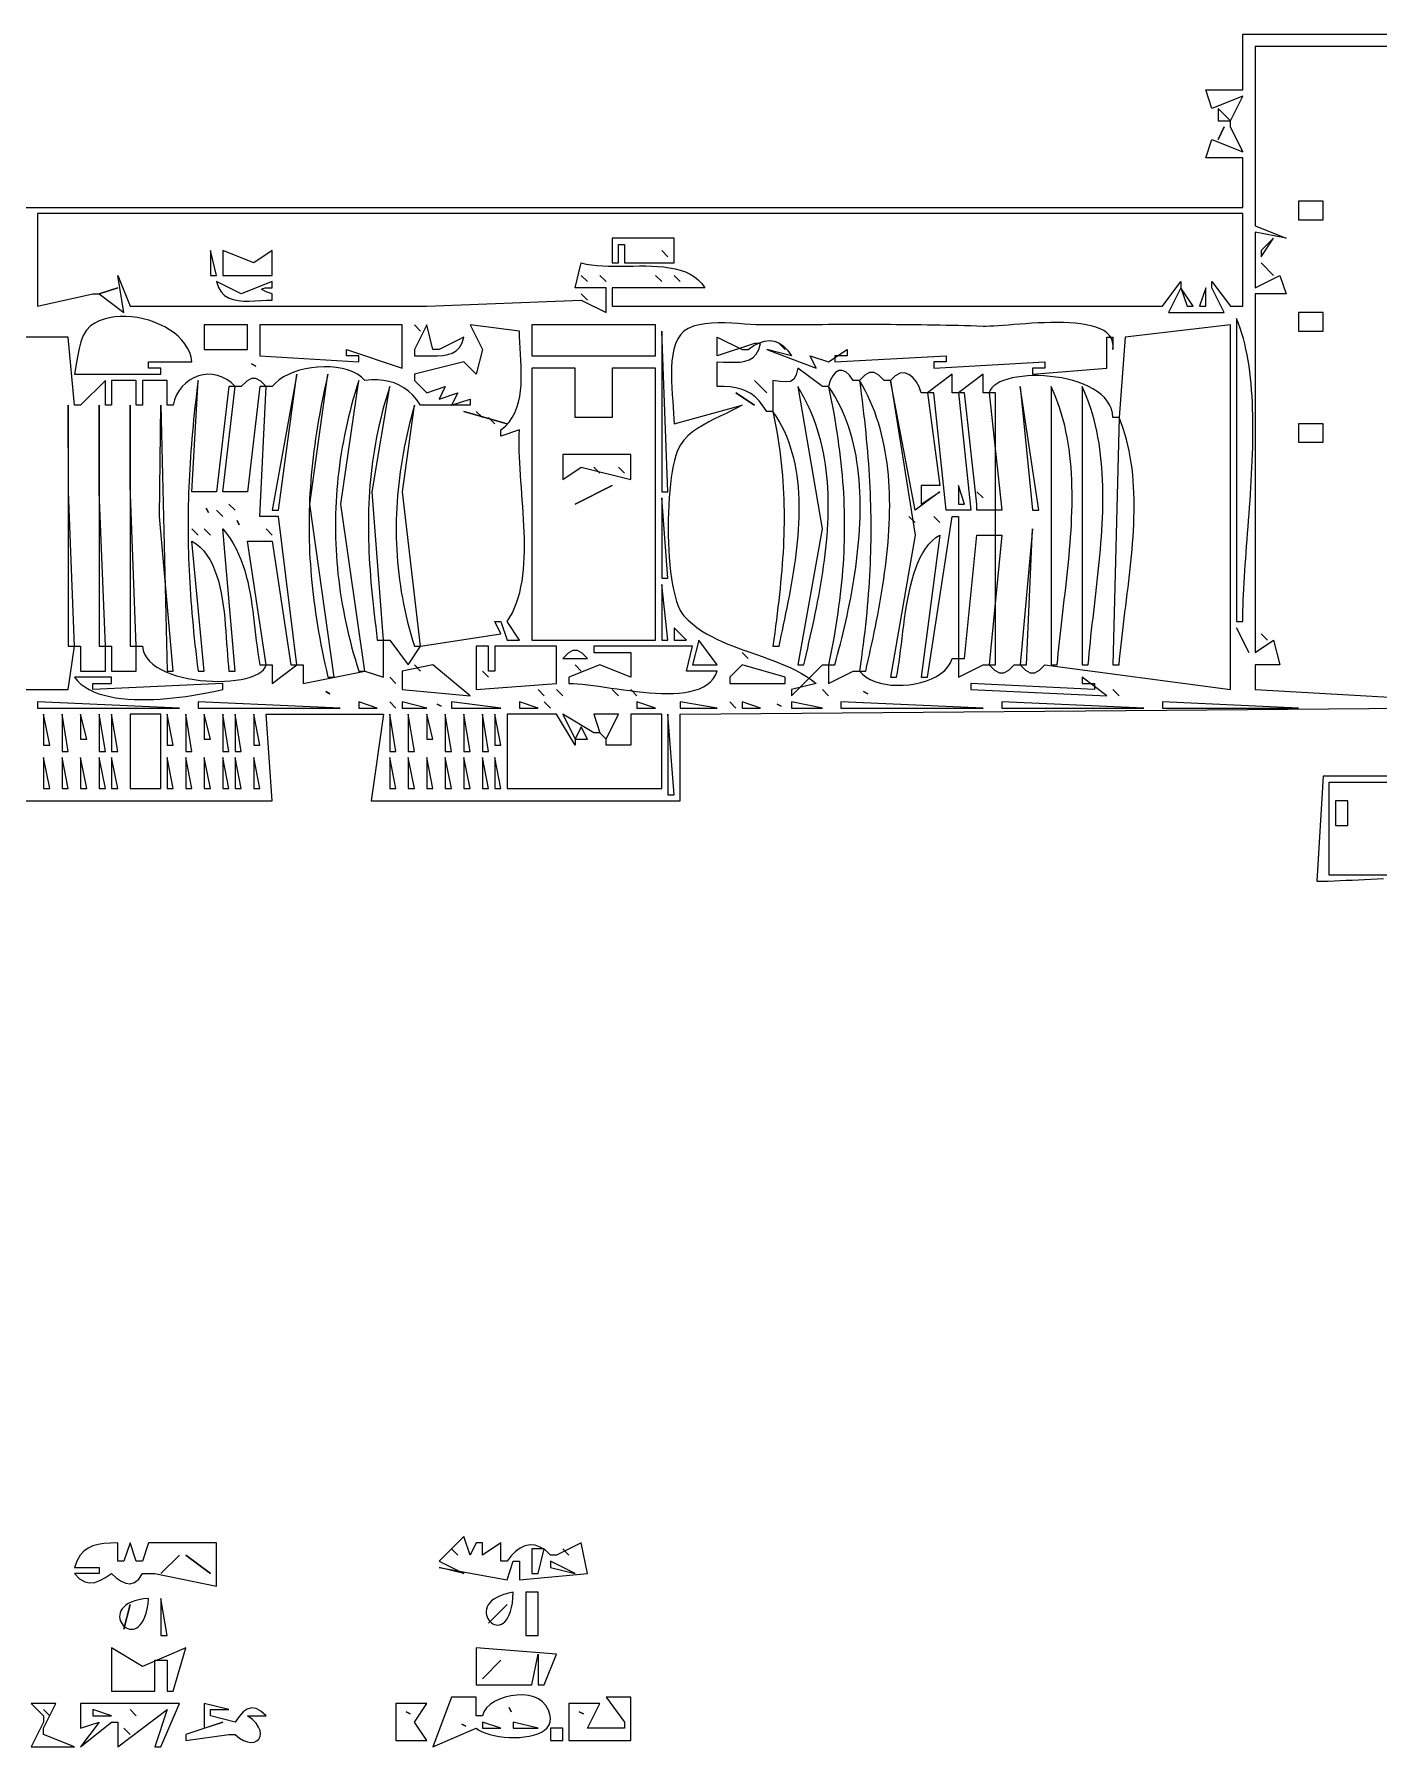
# Model space of a CAD drawing. Extents: x 0 to 1224, y 0 to 792.
# Drawn here: x 392.5 to 610, y 171 to 448 of the extents above; entities that cross this region are included whole.
import ezdxf

# ---------------------------------------------------------------- set-up
doc = ezdxf.new("R2010")
doc.units = 0
doc.layers.add('C7', color=7, linetype='CONTINUOUS')

msp = doc.modelspace()

# ---------------------------------------------------------------- linework, layer by layer
at = {"layer": 'C7'}
for points in [[(388, 420), (454, 420), (588, 420), (588, 428), (582, 428), (583, 431), (588, 429), (586, 433), (586, 434), (588, 438), (583, 436), (582, 439), (588, 439), (588, 448), (615, 448)], [(590, 446), (590, 417), (595, 415), (590, 416), (590, 407), (594, 409), (595, 406), (590, 406), (590, 348), (593, 350), (594, 346), (590, 346), (590, 342), (625, 340)], [(662, 446), (590, 446)], [(584, 436), (584, 434), (586, 434), (584, 436)], [(585, 433), (584, 431), (585, 433)], [(393, 419), (393, 404), (402, 406), (403, 406), (407, 403), (406, 409), (408, 404), (456, 404), (481, 405), (485, 403), (485, 407), (480, 407), (481, 411), (481.8037, 410.8164), (482.653, 410.681), (483.5423, 410.587), (484.4659, 410.5276), (485.4181, 410.4961), (486.3933, 410.4857), (487.3857, 410.4897), (488.3898, 410.5013), (489.3999, 410.5138), (490.4103, 410.5205), (491.4154, 410.5145), (492.4095, 410.4891), (493.3869, 410.4376), (494.342, 410.3532), (495.2691, 410.2292), (496.1626, 410.0588), (497.0168, 409.8352), (497.8261, 409.5518), (498.5847, 409.2017), (499.2871, 408.7782), (499.9275, 408.2746), (500.5004, 407.6841), (501, 407), (486, 407), (486, 404), (575, 404), (578, 408), (578, 407), (576, 403), (585, 403), (583, 407), (583, 408), (586, 404), (588, 404), (588, 419), (393, 419)], [(597, 421), (597, 418), (601, 418), (601, 421), (597, 421)], [(421, 413), (421, 409), (422, 409), (421, 413)], [(423, 413), (423, 409), (431, 409), (431, 413), (428, 411), (423, 413)], [(486, 415), (486, 411), (487, 411), (487, 414), (488, 414), (488, 411), (496, 411), (496, 415), (486, 415)], [(494, 413), (495, 412), (494, 413)], [(593, 415), (591, 413), (591, 412), (593, 415)], [(591, 411), (593, 409), (591, 411)], [(422, 408), (422.2973, 407.0551), (422.7273, 406.3135), (423.275, 405.7522), (423.9251, 405.348), (424.6626, 405.0778), (425.4723, 404.9186), (426.3391, 404.8472), (427.2479, 404.8406), (428.1835, 404.8757), (429.1308, 404.9293), (430.0746, 404.9784), (431, 405), (431, 406), (430.0021, 406.3548), (429.4176, 406.6342), (429.3321, 406.8361), (429.831, 406.9587), (431, 407), (431, 408), (426, 406), (422, 408)], [(481, 409), (482, 408), (481, 409)], [(484, 409), (485, 408), (484, 409)], [(493, 409), (494, 408), (493, 409)], [(496, 409), (497, 408), (496, 409)], [(403, 406), (406, 407), (403, 406)], [(481, 406), (482, 405), (481, 406)], [(578, 407), (579, 404), (580, 404), (578, 407)], [(582, 407), (581, 404), (582, 404), (582, 407)], [(399, 393), (413, 393), (413, 394), (411, 394), (411, 395), (418, 395), (417.8789, 395.7743), (417.647, 396.5181), (417.3124, 397.2288), (416.8833, 397.904), (416.3677, 398.5414), (415.774, 399.1386), (415.1101, 399.6931), (414.3842, 400.2027), (413.6046, 400.6648), (412.7793, 401.0771), (411.9165, 401.4373), (411.0243, 401.7428), (410.1109, 401.9914), (409.1845, 402.1806), (408.2531, 402.3081), (407.3249, 402.3714), (406.4081, 402.3681), (405.5109, 402.2959), (404.6413, 402.1524), (403.8075, 401.9351), (403.0177, 401.6417), (402.28, 401.2698), (401.6026, 400.8171), (400.9326, 400.1302), (400.4206, 399.2647), (400.0368, 398.2684), (399.7514, 397.1892), (399.5348, 396.0749), (399.3571, 394.9734), (399.1888, 393.9324), (399, 393)], [(587, 402), (587, 353), (588, 353), (588.005, 353.8376), (588.0197, 354.6954), (588.0435, 355.5724), (588.0756, 356.4679), (588.1153, 357.3808), (588.162, 358.3102), (588.2151, 359.2554), (588.2738, 360.2153), (588.3376, 361.1891), (588.4056, 362.1759), (588.4773, 363.1747), (588.552, 364.1848), (588.629, 365.2051), (588.7077, 366.2349), (588.7874, 367.2731), (588.8673, 368.319), (588.9469, 369.3716), (589.0255, 370.4299), (589.1024, 371.4932), (589.1769, 372.5605), (589.2484, 373.6309), (589.3163, 374.7036), (589.3797, 375.7776), (589.4381, 376.852), (589.4908, 377.9259), (589.5372, 378.9985), (589.5765, 380.0688), (589.6081, 381.136), (589.6313, 382.1991), (589.6454, 383.2572), (589.6499, 384.3095), (589.644, 385.3551), (589.627, 386.393), (589.5983, 387.4224), (589.5572, 388.4424), (589.5031, 389.452), (589.4352, 390.4504), (589.353, 391.4367), (589.2557, 392.4099), (589.1426, 393.3693), (589.0132, 394.3138), (588.8667, 395.2426), (588.7024, 396.1548), (588.5198, 397.0495), (588.318, 397.9258), (588.0966, 398.7828), (587.8547, 399.6196), (587.5918, 400.4354), (587.3071, 401.2291), (587, 402)], [(597, 403), (597, 400), (601, 400), (601, 403), (597, 403)], [(463, 401), (465, 397), (464, 393), (462, 395), (454, 393), (454, 392), (456, 390), (459, 391), (458, 389), (461, 390), (460, 388), (463, 389), (463, 388), (455, 388), (454.383, 388.8595), (453.7306, 389.6106), (453.0413, 390.2564), (452.3133, 390.7999), (451.5452, 391.2443), (450.7351, 391.5925), (449.8816, 391.8478), (448.9829, 392.013), (448.0375, 392.0914), (447.0437, 392.086), (446, 392), (445.4348, 392.5407), (444.7688, 393.0024), (444.015, 393.3868), (443.1862, 393.6954), (442.2956, 393.9301), (441.356, 394.0924), (440.3806, 394.184), (439.3823, 394.2065), (438.3741, 394.1617), (437.369, 394.0511), (436.38, 393.8765), (435.4201, 393.6395), (434.5023, 393.3417), (433.6396, 392.9849), (432.8451, 392.5706), (432.1316, 392.1006), (431.5122, 391.5765), (431, 391), (430, 391), (429.1359, 391.8701), (428.3679, 392.3052), (427.632, 392.3052), (426.864, 391.8701), (426, 391), (425, 391), (424.3415, 391.6506), (423.6369, 392.1679), (422.8969, 392.5565), (422.1324, 392.8209), (421.3543, 392.9659), (420.5734, 392.996), (419.8006, 392.9159), (419.0467, 392.7302), (418.3226, 392.4436), (417.6391, 392.0607), (417.0071, 391.5861), (416.4375, 391.0244), (415.9412, 390.3804), (415.5289, 389.6585), (415.2115, 388.8635), (415, 388), (414, 388), (414, 392), (410, 392), (410, 388), (409, 388), (409, 392), (405, 392), (405, 388), (404, 388), (404, 392), (400, 388), (399, 388), (398, 399), (376, 399)], [(376, 342), (398, 342), (399, 349), (400, 349), (400, 345), (404, 345), (404, 349), (405, 349), (405, 345), (409, 345), (409, 349), (410, 349), (410.1131, 348.3355), (410.3467, 347.7139), (410.6919, 347.1349), (411.1398, 346.598), (411.6818, 346.103), (412.3089, 345.6496), (413.0125, 345.2375), (413.7836, 344.8663), (414.6135, 344.5359), (415.4934, 344.2458), (416.4145, 343.9958), (417.3679, 343.7855), (418.3449, 343.6147), (419.3367, 343.4831), (420.3344, 343.3903), (421.3293, 343.3361), (422.3126, 343.3201), (423.2754, 343.342), (424.209, 343.4016), (425.1046, 343.4985), (425.9533, 343.6324), (426.7463, 343.803), (427.4749, 344.0101), (428.1302, 344.2532), (428.7035, 344.5322), (429.1859, 344.8466), (429.5687, 345.1963), (429.8429, 345.5808), (430, 346), (431, 346), (431, 343), (435, 346), (436, 346), (436, 343), (446, 345), (449, 344), (449, 350), (450, 350), (453, 346), (455, 349), (468, 351), (467, 353), (468, 353), (469, 350), (470, 350), (471, 350), (469, 353), (469.4524, 353.7005), (469.857, 354.4382), (470.2159, 355.2108), (470.5314, 356.0162), (470.8058, 356.8522), (471.0414, 357.7168), (471.2403, 358.6077), (471.4049, 359.5228), (471.5375, 360.4599), (471.6403, 361.4171), (471.7156, 362.3919), (471.7656, 363.3825), (471.7926, 364.3865), (471.7989, 365.4019), (471.7868, 366.4265), (471.7585, 367.4581), (471.7163, 368.4947), (471.6625, 369.534), (471.5992, 370.574), (471.5289, 371.6125), (471.4537, 372.6473), (471.376, 373.6764), (471.298, 374.6974), (471.2219, 375.7084), (471.1501, 376.7072), (471.0847, 377.6916), (471.0282, 378.6595), (470.9826, 379.6087), (470.9504, 380.5372), (470.9338, 381.4426), (470.935, 382.323), (470.9563, 383.1762), (471, 384), (468, 383), (468, 384), (468.7176, 384.5952), (469.3268, 385.2596), (469.8358, 385.9865), (470.2528, 386.7695), (470.5858, 387.6022), (470.8432, 388.478), (471.033, 389.3905), (471.1634, 390.3333), (471.2427, 391.2998), (471.2789, 392.2836), (471.2802, 393.2783), (471.2549, 394.2772), (471.211, 395.2741), (471.1568, 396.2623), (471.1005, 397.2355), (471.0501, 398.1871), (471.0138, 399.1108), (471, 400), (463, 401)], [(420, 401), (420, 397), (427, 397), (427, 401), (420, 401)], [(429, 401), (429, 396), (445, 395), (445, 396), (443, 396), (443, 397), (452, 394), (452, 401), (429, 401)], [(454, 401), (455, 400), (454, 401)], [(456, 401), (454, 397), (454, 396), (454.9448, 396.0093), (455.8898, 395.9909), (456.8202, 395.9715), (457.7217, 395.978), (458.5797, 396.0372), (459.3796, 396.1759), (460.1069, 396.4209), (460.7471, 396.799), (461.2857, 397.337), (461.7082, 398.0617), (462, 399), (458, 397), (457, 397), (456, 401)], [(473, 401), (473, 396), (493, 396), (493, 401), (473, 401)], [(494, 400), (494, 374), (495, 374), (494, 400)], [(497.6033, 353.905), (498.2617, 353.2352), (498.9602, 352.6163), (499.6955, 352.044), (500.4646, 351.5143), (501.2645, 351.0232), (502.0921, 350.5665), (502.9443, 350.1401), (503.8181, 349.74), (504.7104, 349.3621), (505.6181, 349.0023), (506.5381, 348.6566), (507.4675, 348.3207), (508.4031, 347.9907), (509.3418, 347.6625), (510.2807, 347.3319), (511.2165, 346.9949), (512.1464, 346.6474), (513.0671, 346.2854), (513.9757, 345.9047), (514.869, 345.5013), (515.7441, 345.071), (516.5978, 344.6098), (517.427, 344.1136), (518.2288, 343.5784), (519, 343), (515, 342), (515, 341), (520, 346), (521, 346), (521, 343), (525, 345), (526, 345), (526.4769, 344.4662), (527.061, 344.004), (527.7392, 343.6123), (528.4985, 343.2906), (529.3258, 343.0379), (530.2079, 342.8534), (531.1319, 342.7365), (532.0846, 342.6863), (533.053, 342.702), (534.024, 342.7829), (534.9845, 342.928), (535.9215, 343.1368), (536.8218, 343.4083), (537.6724, 343.7418), (538.4602, 344.1364), (539.1722, 344.5915), (539.7952, 345.1061), (540.3162, 345.6796), (540.7222, 346.3112), (541, 347), (542, 347), (542, 344), (546, 346), (547, 346), (547.864, 345.1297), (548.632, 344.6946), (549.3679, 344.6946), (550.1359, 345.1297), (551, 346), (552, 346), (552.864, 345.1298), (553.632, 344.6947), (554.3679, 344.6947), (555.1359, 345.1298), (556, 346), (586, 342), (586, 401), (569, 399), (568, 386), (567, 386), (566.9269, 386.7342), (566.7445, 387.4241), (566.4601, 388.0702), (566.0812, 388.6729), (565.615, 389.2326), (565.0689, 389.7496), (564.4504, 390.2245), (563.7667, 390.6574), (563.0252, 391.049), (562.2333, 391.3996), (561.3984, 391.7095), (560.5277, 391.9793), (559.6288, 392.2092), (558.7089, 392.3997), (557.7754, 392.5512), (556.8357, 392.6641), (555.8971, 392.7389), (554.967, 392.7758), (554.0528, 392.7753), (553.1618, 392.7379), (552.3014, 392.6639), (551.479, 392.5536), (550.7018, 392.4077), (549.9774, 392.2263), (549.313, 392.0099), (548.716, 391.759), (548.1938, 391.4739), (547.7537, 391.1551), (547.4031, 390.8029), (547.1494, 390.4177), (547, 390), (546, 390), (546, 393), (542, 390), (541, 390), (541, 393), (537, 390), (536, 390), (535.645, 390.9698), (535.1836, 391.8183), (534.6303, 392.5032), (533.9998, 392.9825), (533.3069, 393.2139), (532.5661, 393.1554), (531.7922, 392.7648), (531, 392), (530, 392), (529.1359, 392.8701), (528.3679, 393.3052), (527.632, 393.3052), (526.864, 392.8701), (526, 392), (525, 392), (524.4017, 392.8608), (523.7973, 393.4), (523.204, 393.6376), (522.6387, 393.5935), (522.1186, 393.2878), (521.6607, 392.7403), (521.2821, 391.971), (521, 391), (520, 391), (516, 394), (515.7564, 392.8904), (515.3716, 392.2002), (514.8247, 391.8477), (514.0945, 391.7512), (513.16, 391.8291), (512, 392), (512, 387), (511, 387), (510.3896, 387.91), (509.7597, 388.6862), (509.1017, 389.3362), (508.4071, 389.8677), (507.6676, 390.2884), (506.8746, 390.606), (506.0198, 390.8283), (505.0948, 390.9629), (504.0909, 391.0175), (503, 391), (503, 395), (503.9916, 394.9836), (504.9427, 394.9552), (505.8444, 394.9456), (506.6873, 394.9858), (507.4623, 395.1065), (508.1604, 395.3387), (508.7723, 395.7132), (509.289, 396.261), (509.7012, 397.013), (510, 398), (509, 398), (503, 396), (503, 399), (507, 397), (508, 397), (508.9292, 397.6283), (509.8099, 398.0863), (510.6467, 398.3679), (511.4441, 398.4668), (512.2067, 398.3765), (512.939, 398.091), (513.6456, 397.6039), (514.3311, 396.909), (515, 396), (511, 397), (519, 394), (518, 396), (521, 395), (524, 397), (524, 396), (522, 396), (522, 395), (540, 396), (540, 395), (538, 395), (538, 394), (556, 395), (556, 394), (554, 394), (554, 393), (566, 394), (566, 399), (567, 399), (567, 397), (567.0395, 397.6701), (566.9531, 398.2719), (566.7486, 398.8086), (566.4341, 399.2835), (566.0173, 399.7), (565.5063, 400.0613), (564.909, 400.3707), (564.2334, 400.6316), (563.4873, 400.8473), (562.6788, 401.021), (561.8157, 401.156), (560.9059, 401.2557), (559.9576, 401.3234), (558.9784, 401.3624), (557.9765, 401.3759), (556.9597, 401.3673), (555.9359, 401.3398), (554.9132, 401.2969), (553.8994, 401.2417), (552.9026, 401.1777), (551.9305, 401.108), (550.9912, 401.036), (550.0926, 400.965), (549.2426, 400.8984), (548.4492, 400.8393), (547.7203, 400.7912), (547.0638, 400.7572), (546.4877, 400.7408), (546, 400.7453), (545.0008, 400.78), (544.0015, 400.8119), (543.002, 400.8413), (542.0025, 400.8681), (541.0028, 400.8925), (540.003, 400.9145), (539.0031, 400.9343), (538.0032, 400.952), (537.0031, 400.9677), (536.003, 400.9815), (535.0029, 400.9934), (534.0026, 401.0037), (533.0023, 401.0123), (532.002, 401.0194), (531.0016, 401.0251), (530.0013, 401.0295), (529.0009, 401.0327), (528.0004, 401.0348), (527, 401.0359), (525.9996, 401.0361), (524.9992, 401.0354), (523.9988, 401.0341), (522.9985, 401.0322), (521.9982, 401.0299), (520.9979, 401.0271), (519.9977, 401.024), (518.9975, 401.0207), (517.9974, 401.0174), (516.9974, 401.0141), (515.9974, 401.0109), (514.9976, 401.0079), (513.9978, 401.0053), (512.9982, 401.003), (511.9986, 401.0013), (510.9992, 401.0003), (510, 401), (509.2315, 401.0186), (508.3602, 401.0662), (507.4057, 401.1304), (506.3875, 401.1989), (505.3254, 401.2592), (504.239, 401.2991), (503.1479, 401.3061), (502.0717, 401.2679), (501.0301, 401.172), (500.0426, 401.0063), (499.1291, 400.7582), (498.3089, 400.4155), (497.6019, 399.9657), (497.0277, 399.3966), (496.5862, 398.7192), (496.2391, 397.9385), (495.9767, 397.0691), (495.7897, 396.1253), (495.6685, 395.1219), (495.6038, 394.0733), (495.5861, 392.994), (495.6058, 391.8985), (495.6537, 390.8015), (495.7201, 389.7175), (495.7956, 388.6609), (495.8708, 387.6463), (495.9363, 386.6883), (495.9824, 385.8013), (496, 385)], [(513, 398), (514, 397), (513, 398)], [(427.666656, 394.666656), (428.333344, 394.333344), (427.666656, 394.666656)], [(473, 394), (473, 350), (493, 350), (493, 394), (486, 394), (486, 386), (480, 386), (480, 394), (473, 394)], [(419, 392), (418.8656, 390.9201), (418.7371, 389.8507), (418.6145, 388.7911), (418.4977, 387.741), (418.3867, 386.6999), (418.2816, 385.6673), (418.1824, 384.6427), (418.089, 383.6258), (418.0014, 382.616), (417.9197, 381.6128), (417.8438, 380.6159), (417.7737, 379.6248), (417.7095, 378.639), (417.6512, 377.658), (417.5986, 376.6814), (417.552, 375.7088), (417.5111, 374.7396), (417.4761, 373.7734), (417.447, 372.8097), (417.4237, 371.8482), (417.4062, 370.8883), (417.3946, 369.9296), (417.3888, 368.9716), (417.3888, 368.0138), (417.3947, 367.0558), (417.4064, 366.0972), (417.4239, 365.1375), (417.4473, 364.1761), (417.4765, 363.2128), (417.5116, 362.2469), (417.5525, 361.2781), (417.5992, 360.3058), (417.6518, 359.3297), (417.7102, 358.3493), (417.7744, 357.364), (417.8445, 356.3735), (417.9203, 355.3773), (418.0021, 354.3749), (418.0896, 353.3659), (418.183, 352.3498), (418.2822, 351.3261), (418.3873, 350.2945), (418.4982, 349.2543), (418.6149, 348.2053), (418.7374, 347.1468), (418.8658, 346.0785), (419, 345), (420, 345), (418, 366), (418.704, 365.5511), (419.3429, 365.022), (419.9202, 364.4187), (420.4392, 363.7471), (420.9036, 363.0129), (421.3168, 362.2221), (421.6824, 361.3806), (422.0038, 360.4941), (422.2845, 359.5687), (422.5281, 358.6101), (422.738, 357.6242), (422.9178, 356.617), (423.071, 355.5942), (423.201, 354.5619), (423.3114, 353.5257), (423.4057, 352.4916), (423.4873, 351.4656), (423.5599, 350.4534), (423.6268, 349.4609), (423.6916, 348.494), (423.7579, 347.5586), (423.829, 346.6605), (423.9085, 345.8057), (424, 345), (425, 345), (423, 368), (423.6178, 367.2214), (424.1788, 366.4225), (424.6864, 365.6043), (425.1439, 364.768), (425.5547, 363.9147), (425.9222, 363.0456), (426.2498, 362.1619), (426.5409, 361.2646), (426.7989, 360.3549), (427.0272, 359.4339), (427.2291, 358.5028), (427.4081, 357.5628), (427.5675, 356.615), (427.7108, 355.6605), (427.8412, 354.7004), (427.9623, 353.736), (428.0774, 352.7683), (428.1899, 351.7986), (428.3032, 350.8278), (428.4206, 349.8573), (428.5456, 348.8881), (428.6816, 347.9214), (428.8319, 346.9583), (429, 346), (430, 346), (427, 366), (431, 366), (434, 346), (435, 346), (432, 370), (429, 370), (430, 391), (429, 391), (427, 374), (423, 374), (425, 391), (424, 391), (422, 374), (418, 374), (419, 392)], [(435, 393), (431, 371), (432, 371), (435, 393)], [(440, 393), (439.7562, 391.9196), (439.5226, 390.8493), (439.2991, 389.7887), (439.0858, 388.7372), (438.8827, 387.6945), (438.6897, 386.6601), (438.5069, 385.6336), (438.3342, 384.6146), (438.1717, 383.6026), (438.0193, 382.5973), (437.8771, 381.5981), (437.7451, 380.6047), (437.6232, 379.6167), (437.5115, 378.6336), (437.4099, 377.6549), (437.3185, 376.6803), (437.2372, 375.7094), (437.1661, 374.7417), (437.1052, 373.7767), (437.0544, 372.8141), (437.0138, 371.8534), (436.9833, 370.8942), (436.963, 369.936), (436.9528, 368.9786), (436.9528, 368.0213), (436.963, 367.0638), (436.9833, 366.1057), (437.0138, 365.1465), (437.0544, 364.1858), (437.1052, 363.2231), (437.1661, 362.2582), (437.2372, 361.2904), (437.3185, 360.3195), (437.4099, 359.3449), (437.5115, 358.3663), (437.6232, 357.3832), (437.7451, 356.3951), (437.8771, 355.4017), (438.0193, 354.4026), (438.1717, 353.3973), (438.3342, 352.3853), (438.5069, 351.3663), (438.6897, 350.3398), (438.8827, 349.3054), (439.0858, 348.2627), (439.2991, 347.2112), (439.5226, 346.1505), (439.7562, 345.0803), (440, 344), (441, 344), (437.089508, 372), (440, 393)], [(445, 392), (444.691, 391.0135), (444.3951, 390.0279), (444.1124, 389.0432), (443.8429, 388.0594), (443.5865, 387.0763), (443.3433, 386.094), (443.1132, 385.1124), (442.8963, 384.1314), (442.6926, 383.1511), (442.502, 382.1714), (442.3245, 381.1922), (442.1602, 380.2136), (442.0091, 379.2354), (441.8711, 378.2577), (441.7462, 377.2804), (441.6345, 376.3035), (441.536, 375.3268), (441.4505, 374.3505), (441.3783, 373.3744), (441.3192, 372.3985), (441.2732, 371.4228), (441.2404, 370.4472), (441.2207, 369.4717), (441.2142, 368.4962), (441.2208, 367.5208), (441.2406, 366.5453), (441.2735, 365.5698), (441.3196, 364.5941), (441.3788, 363.6184), (441.4511, 362.6424), (441.5366, 361.6662), (441.6352, 360.6898), (441.747, 359.713), (441.8719, 358.736), (442.0099, 357.7585), (442.1611, 356.7807), (442.3254, 355.8024), (442.5029, 354.8236), (442.6935, 353.8442), (442.8972, 352.8643), (443.1141, 351.8838), (443.3441, 350.9027), (443.5872, 349.9208), (443.8435, 348.9382), (444.1129, 347.9549), (444.3955, 346.9708), (444.6911, 345.9858), (445, 345), (446, 345), (442.089508, 372), (445, 392)], [(450, 391), (449.6742, 389.9559), (449.3668, 388.9195), (449.0776, 387.8904), (448.8061, 386.8683), (448.552, 385.8525), (448.315, 384.8429), (448.0946, 383.8388), (447.8906, 382.8399), (447.7025, 381.8457), (447.5301, 380.8559), (447.3729, 379.87), (447.2306, 378.8876), (447.1029, 377.9082), (446.9894, 376.9315), (446.8898, 375.957), (446.8037, 374.9842), (446.7307, 374.0128), (446.6704, 373.0423), (446.6227, 372.0724), (446.5869, 371.1025), (446.563, 370.1323), (446.5504, 369.1612), (446.5488, 368.189), (446.5578, 367.2152), (446.5772, 366.2393), (446.6065, 365.261), (446.6455, 364.2798), (446.6936, 363.2952), (446.7507, 362.3069), (446.8163, 361.3144), (446.8901, 360.3173), (446.9717, 359.3152), (447.0608, 358.3076), (447.157, 357.2942), (447.2599, 356.2745), (447.3693, 355.248), (447.4847, 354.2144), (447.6059, 353.1732), (447.7324, 352.124), (447.8638, 351.0664), (448, 350), (449, 350), (447.170532, 374), (450, 391)], [(509, 392), (511, 390), (509, 392)], [(516, 391), (519.945984, 368), (516, 346), (517, 346), (517.2044, 346.891), (517.4104, 347.7899), (517.6174, 348.6965), (517.8246, 349.6102), (518.0313, 350.5308), (518.2367, 351.4577), (518.4401, 352.3907), (518.6407, 353.3293), (518.8379, 354.2731), (519.0309, 355.2217), (519.2189, 356.1748), (519.4013, 357.132), (519.5772, 358.0929), (519.746, 359.057), (519.907, 360.024), (520.0593, 360.9935), (520.2023, 361.9652), (520.3353, 362.9385), (520.4574, 363.9132), (520.568, 364.8888), (520.6663, 365.8649), (520.7516, 366.8412), (520.8231, 367.8173), (520.8802, 368.7928), (520.9221, 369.7672), (520.948, 370.7402), (520.9573, 371.7114), (520.9491, 372.6805), (520.9228, 373.6469), (520.8776, 374.6104), (520.8128, 375.5705), (520.7277, 376.5269), (520.6215, 377.4791), (520.4935, 378.4268), (520.3429, 379.3696), (520.169, 380.3071), (519.9712, 381.2388), (519.7486, 382.1645), (519.5005, 383.0837), (519.2262, 383.996), (518.9249, 384.901), (518.596, 385.7984), (518.2386, 386.6877), (517.8521, 387.5686), (517.4357, 388.4407), (516.9887, 389.3035), (516.5104, 390.1567), (516, 391)], [(521, 391), (521.2214, 389.9091), (521.4328, 388.8306), (521.6341, 387.7638), (521.8253, 386.7084), (522.0065, 385.6635), (522.1776, 384.6288), (522.3386, 383.6035), (522.4896, 382.5872), (522.6305, 381.5792), (522.7613, 380.579), (522.8821, 379.586), (522.9928, 378.5996), (523.0934, 377.6193), (523.184, 376.6444), (523.2645, 375.6745), (523.3349, 374.7088), (523.3953, 373.7469), (523.4456, 372.7882), (523.4858, 371.8321), (523.516, 370.878), (523.5361, 369.9253), (523.5462, 368.9736), (523.5461, 368.0221), (523.536, 367.0703), (523.5159, 366.1177), (523.4857, 365.1636), (523.4454, 364.2076), (523.3951, 363.2489), (523.3347, 362.2872), (523.2642, 361.3216), (523.1837, 360.3518), (523.0931, 359.3771), (522.9925, 358.3969), (522.8817, 357.4107), (522.761, 356.4179), (522.6301, 355.418), (522.4893, 354.4102), (522.3383, 353.3941), (522.1773, 352.3691), (522.0062, 351.3347), (521.8251, 350.2902), (521.6339, 349.235), (521.4326, 348.1686), (521.2213, 347.0905), (521, 346), (522, 346), (522.228, 346.8182), (522.4558, 347.6543), (522.6829, 348.5075), (522.9084, 349.3769), (523.1317, 350.2617), (523.3522, 351.161), (523.5691, 352.0741), (523.7817, 353), (523.9895, 353.938), (524.1916, 354.8871), (524.3875, 355.8467), (524.5764, 356.8158), (524.7576, 357.7936), (524.9305, 358.7792), (525.0945, 359.7719), (525.2487, 360.7708), (525.3926, 361.775), (525.5255, 362.7837), (525.6466, 363.7961), (525.7553, 364.8114), (525.8509, 365.8287), (525.9328, 366.8471), (526.0002, 367.8659), (526.0525, 368.8842), (526.089, 369.9011), (526.109, 370.9159), (526.1118, 371.9277), (526.0968, 372.9356), (526.0633, 373.9389), (526.0105, 374.9366), (525.9379, 375.928), (525.8446, 376.9122), (525.7302, 377.8884), (525.5937, 378.8557), (525.4347, 379.8134), (525.2524, 380.7605), (525.0461, 381.6962), (524.8152, 382.6197), (524.5589, 383.5302), (524.2766, 384.4268), (523.9676, 385.3087), (523.6312, 386.1751), (523.2668, 387.0251), (522.8736, 387.8578), (522.451, 388.6725), (521.9983, 389.4683), (521.5149, 390.2444), (521, 391)], [(526, 392), (526.1462, 390.8994), (526.2866, 389.812), (526.4212, 388.7372), (526.5499, 387.6743), (526.6727, 386.6227), (526.7895, 385.582), (526.9004, 384.5515), (527.0053, 383.5306), (527.104, 382.5188), (527.1967, 381.5154), (527.2833, 380.5199), (527.3637, 379.5316), (527.4379, 378.5501), (527.5058, 377.5747), (527.5675, 376.6049), (527.6228, 375.64), (527.6718, 374.6794), (527.7144, 373.7227), (527.7505, 372.7691), (527.7802, 371.8182), (527.8034, 370.8693), (527.82, 369.9219), (527.8301, 368.9753), (527.8335, 368.0291), (527.8303, 367.0825), (527.8204, 366.135), (527.8038, 365.1861), (527.7803, 364.2351), (527.7501, 363.2815), (527.7131, 362.3246), (527.6691, 361.364), (527.6183, 360.399), (527.5605, 359.429), (527.4957, 358.4534), (527.4238, 357.4717), (527.3449, 356.4833), (527.2589, 355.4875), (527.1658, 354.4839), (527.0655, 353.4718), (526.9579, 352.4507), (526.8431, 351.4199), (526.721, 350.3789), (526.5916, 349.327), (526.4548, 348.2638), (526.3107, 347.1886), (526.159, 346.1009), (526, 345), (527, 345), (527.1968, 345.8634), (527.3947, 346.7382), (527.5931, 347.6238), (527.7913, 348.5198), (527.9886, 349.4254), (528.1846, 350.3404), (528.3785, 351.2641), (528.5697, 352.1961), (528.7577, 353.1358), (528.9417, 354.0827), (529.1213, 355.0364), (529.2957, 355.9962), (529.4643, 356.9617), (529.6266, 357.9324), (529.7818, 358.9077), (529.9295, 359.8872), (530.0689, 360.8704), (530.1995, 361.8566), (530.3206, 362.8455), (530.4316, 363.8364), (530.5319, 364.829), (530.6209, 365.8226), (530.6979, 366.8168), (530.7624, 367.811), (530.8137, 368.8048), (530.8511, 369.7976), (530.8742, 370.7889), (530.8822, 371.7782), (530.8745, 372.765), (530.8506, 373.7488), (530.8098, 374.729), (530.7514, 375.7052), (530.6749, 376.6768), (530.5797, 377.6433), (530.4651, 378.6043), (530.3305, 379.5592), (530.1752, 380.5074), (529.9988, 381.4485), (529.8005, 382.382), (529.5797, 383.3074), (529.3358, 384.2241), (529.0683, 385.1316), (528.7764, 386.0294), (528.4595, 386.917), (528.1171, 387.7939), (527.7485, 388.6596), (527.3531, 389.5136), (526.9303, 390.3553), (526.4795, 391.1843), (526, 392)], [(531, 392), (535, 367), (531, 344), (532, 344), (532.1455, 344.765), (532.2806, 345.5867), (532.4079, 346.4592), (532.5299, 347.3766), (532.6491, 348.333), (532.7681, 349.3226), (532.8894, 350.3394), (533.0155, 351.3776), (533.1489, 352.4313), (533.2923, 353.4945), (533.4481, 354.5613), (533.6188, 355.626), (533.8071, 356.6826), (534.0153, 357.7252), (534.2462, 358.7478), (534.5021, 359.7447), (534.7857, 360.71), (535.0995, 361.6377), (535.446, 362.5219), (535.8277, 363.3568), (536.2472, 364.1364), (536.707, 364.8549), (537.2096, 365.5064), (537.7576, 366.085), (538.3536, 366.5848), (539, 367), (536, 344), (537, 344), (541, 370), (542, 370), (542, 347), (543, 347), (545, 367), (549, 367), (547, 346), (548, 346), (548, 390), (547, 390), (549, 371), (545, 371), (545, 372), (543, 390), (542, 390), (544, 371), (540, 371), (538, 390), (537, 390), (539, 375), (536, 375), (536, 372), (539, 374), (535, 371), (531, 392)], [(552, 391), (554, 371), (555, 371), (552, 391)], [(557, 391), (557, 346), (558, 346), (558.0754, 346.9072), (558.1588, 347.8259), (558.2494, 348.7556), (558.3463, 349.6955), (558.4488, 350.6453), (558.5558, 351.6042), (558.6667, 352.5717), (558.7806, 353.5474), (558.8965, 354.5305), (559.0138, 355.5206), (559.1315, 356.517), (559.2488, 357.5192), (559.3648, 358.5267), (559.4788, 359.5388), (559.5899, 360.555), (559.6972, 361.5748), (559.7999, 362.5975), (559.8972, 363.6226), (559.9882, 364.6495), (560.0721, 365.6778), (560.148, 366.7067), (560.2151, 367.7357), (560.2726, 368.7644), (560.3196, 369.792), (560.3552, 370.818), (560.3787, 371.842), (560.3892, 372.8632), (560.3859, 373.8811), (560.3679, 374.8953), (560.3343, 375.905), (560.2844, 376.9097), (560.2173, 377.909), (560.1321, 378.9021), (560.028, 379.8886), (559.9042, 380.8678), (559.7598, 381.8392), (559.5941, 382.8023), (559.406, 383.7564), (559.1949, 384.7011), (558.9599, 385.6356), (558.7001, 386.5596), (558.4146, 387.4723), (558.1027, 388.3733), (557.7636, 389.2619), (557.3962, 390.1377), (557, 391)], [(562, 391), (562, 346), (563, 346), (563.075, 346.9035), (563.158, 347.819), (563.2482, 348.746), (563.3446, 349.6838), (563.4464, 350.6317), (563.5529, 351.5893), (563.6631, 352.556), (563.7762, 353.5311), (563.8915, 354.514), (564.008, 355.5042), (564.1249, 356.5011), (564.2415, 357.504), (564.3567, 358.5125), (564.47, 359.5258), (564.5803, 360.5435), (564.6868, 361.5648), (564.7888, 362.5893), (564.8854, 363.6163), (564.9757, 364.6453), (565.0589, 365.6756), (565.1342, 366.7067), (565.2007, 367.7379), (565.2577, 368.7687), (565.3042, 369.7985), (565.3395, 370.8267), (565.3627, 371.8527), (565.3729, 372.8759), (565.3694, 373.8957), (565.3512, 374.9115), (565.3177, 375.9228), (565.2678, 376.9289), (565.2009, 377.9293), (565.116, 378.9233), (565.0124, 379.9104), (564.8891, 380.89), (564.7454, 381.8615), (564.5804, 382.8243), (564.3933, 383.7777), (564.1832, 384.7213), (563.9493, 385.6544), (563.6909, 386.5765), (563.4069, 387.4869), (563.0967, 388.385), (562.7594, 389.2703), (562.3941, 390.1421), (562, 391)], [(398, 388), (398, 349), (399, 349), (398.014648, 374), (398, 388)], [(403, 388), (403, 349), (404, 349), (403.014648, 374), (403, 388)], [(408, 388), (408, 349), (409, 349), (408.011566, 375.003845), (408, 388)], [(413, 388), (414, 345), (415, 345), (412.745361, 370), (413, 388)], [(454, 388), (453.7286, 387.0156), (453.4695, 386.0325), (453.2227, 385.0508), (452.9885, 384.0702), (452.767, 383.0908), (452.5583, 382.1124), (452.3624, 381.135), (452.1797, 380.1585), (452.0101, 379.1829), (451.8538, 378.2081), (451.7109, 377.2341), (451.5816, 376.2606), (451.4661, 375.2878), (451.3643, 374.3155), (451.2765, 373.3437), (451.2028, 372.3722), (451.1433, 371.4011), (451.0982, 370.4302), (451.0675, 369.4596), (451.0515, 368.489), (451.0502, 367.5185), (451.0638, 366.548), (451.0924, 365.5774), (451.1361, 364.6066), (451.1951, 363.6357), (451.2694, 362.6645), (451.3593, 361.6929), (451.4649, 360.7209), (451.5862, 359.7484), (451.7235, 358.7753), (451.8768, 357.8017), (452.0462, 356.8274), (452.232, 355.8523), (452.4342, 354.8764), (452.653, 353.8996), (452.8885, 352.9218), (453.1408, 351.9431), (453.41, 350.9632), (453.6964, 349.9822), (454, 349), (455, 349), (452.090271, 374), (454, 388)], [(496, 385), (507, 388), (506.1947, 387.5559), (505.3296, 387.1182), (504.4212, 386.6799), (503.4861, 386.2345), (502.5409, 385.7752), (501.6019, 385.2953), (500.6859, 384.7882), (499.8093, 384.2471), (498.9886, 383.6654), (498.2404, 383.0364), (497.5812, 382.3533), (497.0277, 381.6095), (496.7608, 381.1223), (496.5122, 380.5314), (496.2822, 379.8445), (496.0709, 379.0693), (495.8787, 378.2138), (495.7058, 377.2858), (495.5523, 376.293), (495.4187, 375.2434), (495.305, 374.1446), (495.2116, 373.0046), (495.1386, 371.8311), (495.0864, 370.632), (495.0551, 369.4151), (495.045, 368.1883), (495.0564, 366.9592), (495.0895, 365.7359), (495.1445, 364.526), (495.2217, 363.3374), (495.3213, 362.1779), (495.4435, 361.0553), (495.5887, 359.9775), (495.757, 358.9523), (495.9487, 357.9875), (496.164, 357.091), (496.4031, 356.2704), (496.6664, 355.5337), (496.9541, 354.8887), (497.2663, 354.3432), (497.6034, 353.9051)], [(506, 390), (509, 388), (506, 390)], [(462, 387), (469, 385), (462, 387)], [(464, 387), (465, 386), (464, 387)], [(466, 386), (467, 385), (466, 386)], [(512, 387), (512.2197, 385.9036), (512.4237, 384.8228), (512.6121, 383.7565), (512.7853, 382.704), (512.9437, 381.6643), (513.0875, 380.6367), (513.2172, 379.6203), (513.333, 378.6142), (513.4352, 377.6175), (513.5243, 376.6295), (513.6005, 375.6493), (513.6641, 374.6759), (513.7156, 373.7086), (513.7551, 372.7465), (513.7831, 371.7888), (513.7999, 370.8346), (513.8058, 369.883), (513.8011, 368.9332), (513.7863, 367.9844), (513.7615, 367.0356), (513.7271, 366.0861), (513.6835, 365.1349), (513.6311, 364.1813), (513.57, 363.2243), (513.5007, 362.2632), (513.4235, 361.297), (513.3387, 360.325), (513.2466, 359.3462), (513.1476, 358.3598), (513.0421, 357.365), (512.9303, 356.3609), (512.8125, 355.3466), (512.6891, 354.3213), (512.5605, 353.2842), (512.427, 352.2343), (512.2888, 351.1709), (512.1463, 350.0931), (512, 349), (513, 349), (513.1751, 349.8436), (513.3553, 350.7032), (513.5393, 351.5779), (513.726, 352.4668), (513.9143, 353.369), (514.1029, 354.2835), (514.2907, 355.2095), (514.4766, 356.146), (514.6595, 357.0922), (514.8381, 358.0471), (515.0114, 359.0098), (515.1781, 359.9794), (515.3371, 360.9549), (515.4874, 361.9356), (515.6276, 362.9204), (515.7567, 363.9084), (515.8735, 364.8988), (515.9769, 365.8906), (516.0657, 366.883), (516.1388, 367.8749), (516.195, 368.8655), (516.2332, 369.854), (516.2521, 370.8392), (516.2508, 371.8205), (516.2279, 372.7968), (516.1824, 373.7672), (516.1131, 374.7308), (516.0188, 375.6868), (515.8985, 376.6342), (515.7509, 377.572), (515.5749, 378.4994), (515.3694, 379.4155), (515.1332, 380.3194), (514.8651, 381.2101), (514.564, 382.0867), (514.2287, 382.9483), (513.8582, 383.7941), (513.4512, 384.623), (513.0066, 385.4343), (512.5232, 386.2269), (512, 387)], [(568, 386), (567, 346), (568, 346), (568.0758, 346.9025), (568.1614, 347.8179), (568.2556, 348.7453), (568.3573, 349.684), (568.4656, 350.6333), (568.5795, 351.5926), (568.6978, 352.5612), (568.8195, 353.5383), (568.9437, 354.5232), (569.0693, 355.5153), (569.1952, 356.5138), (569.3204, 357.5181), (569.4439, 358.5274), (569.5646, 359.5411), (569.6815, 360.5584), (569.7936, 361.5787), (569.8998, 362.6012), (569.9992, 363.6253), (570.0906, 364.6502), (570.173, 365.6753), (570.2454, 366.6998), (570.3068, 367.7231), (570.3562, 368.7445), (570.3924, 369.7632), (570.4144, 370.7786), (570.4213, 371.7899), (570.412, 372.7965), (570.3855, 373.7977), (570.3406, 374.7927), (570.2765, 375.7809), (570.1919, 376.7616), (570.086, 377.734), (569.9577, 378.6975), (569.806, 379.6513), (569.6297, 380.5949), (569.4279, 381.5274), (569.1996, 382.4481), (568.9437, 383.3565), (568.6591, 384.2517), (568.3449, 385.1331), (568, 386)], [(597, 385), (597, 382), (601, 382), (601, 385), (597, 385)], [(478, 380), (478, 376), (481, 378), (489, 376), (489, 380), (478, 380)], [(483, 378), (484, 377), (483, 378)], [(487, 378), (488, 377), (487, 378)], [(480, 372), (486, 375), (480, 372)], [(542, 375), (542, 372), (543, 372), (542, 375)], [(545, 374), (546, 373), (545, 374)], [(420.333344, 371.333344), (420.666656, 370.666656), (420.333344, 371.333344)], [(424, 372), (425, 371), (424, 372)], [(494, 373), (494, 360), (495, 360), (494, 373)], [(422, 371), (423, 370), (422, 371)], [(425.333344, 369.333344), (425.666656, 368.666656), (425.333344, 369.333344)], [(534, 370), (535, 369), (534, 370)], [(538, 370), (539, 369), (538, 370)], [(418, 368), (419, 367), (418, 368)], [(420, 368), (421, 367), (420, 368)], [(430, 368), (431, 367), (430, 368)], [(554, 368), (552, 346), (553, 346), (554, 368)], [(494, 359), (494, 350), (495, 350), (494, 359)], [(496, 352), (496, 350), (498, 350), (496, 352)], [(587, 352), (589, 348), (587, 352)], [(500, 350), (499, 346), (503, 346), (500, 350)], [(591, 351), (592, 350), (591, 351)], [(464, 349), (464, 342), (477, 343), (477, 349), (467, 349), (467, 345), (466, 345), (466, 349), (464, 349)], [(478, 347), (482, 347), (481.1359, 347.8701), (480.3679, 348.3052), (479.6319, 348.3052), (478.864, 347.8701), (478, 347)], [(483, 349), (483, 348), (489, 348), (489, 344), (484, 346), (479, 344), (479, 343), (479.6731, 342.9835), (480.4075, 342.937), (481.1975, 342.8644), (482.0376, 342.7696), (482.9221, 342.6568), (483.8456, 342.53), (484.8024, 342.3932), (485.7869, 342.2504), (486.7936, 342.1057), (487.8169, 341.963), (488.8512, 341.8264), (489.891, 341.7), (490.9307, 341.5876), (491.9646, 341.4935), (492.9873, 341.4216), (493.9932, 341.3759), (494.9766, 341.3604), (495.9321, 341.3793), (496.8539, 341.4364), (497.7367, 341.5358), (498.5747, 341.6816), (499.3624, 341.8778), (500.0943, 342.1284), (500.7647, 342.4375), (501.3681, 342.8089), (501.8989, 343.2469), (502.3515, 343.7554), (502.7204, 344.3384), (503, 345), (498, 345), (499, 349), (483, 349)], [(507, 348), (508, 347), (507, 348)], [(399, 344), (399.4861, 343.4124), (400.0483, 342.8857), (400.6812, 342.4171), (401.3793, 342.0043), (402.1374, 341.6445), (402.9499, 341.3353), (403.8114, 341.0742), (404.7166, 340.8584), (405.6599, 340.6856), (406.636, 340.5531), (407.6396, 340.4585), (408.665, 340.399), (409.707, 340.3723), (410.7602, 340.3756), (411.819, 340.4066), (412.8782, 340.4626), (413.9322, 340.541), (414.9757, 340.6394), (416.0033, 340.7552), (417.0095, 340.8857), (417.9889, 341.0286), (418.9362, 341.1811), (419.8458, 341.3408), (420.7124, 341.505), (421.5306, 341.6714), (422.2949, 341.8372), (423, 342), (423, 343), (402, 342), (402, 343), (405, 343), (405, 344), (399, 344)], [(450, 344), (451, 343), (450, 344)], [(457, 346), (452, 345), (452, 342), (463, 341), (457, 346)], [(454, 346), (455, 345), (454, 346)], [(465, 345), (466, 344), (465, 345)], [(480, 346), (481, 345), (480, 346)], [(507, 346), (505, 344), (505, 343), (514, 343), (514, 344), (507, 346)], [(562, 344), (562, 343), (564, 343), (564, 342), (544, 343), (544, 342), (566, 341), (562, 344)], [(439.666656, 341.666656), (440.333344, 341.333344), (439.666656, 341.666656)], [(474, 342), (475, 341), (474, 342)], [(477, 342), (478, 341), (477, 342)], [(486, 342), (487, 341), (486, 342)], [(489, 342), (490, 341), (489, 342)], [(520, 342), (521, 341), (520, 342)], [(526.666687, 341.666656), (527.333313, 341.333344), (526.666687, 341.666656)], [(567, 342), (568, 341), (567, 342)], [(377, 324), (431, 324), (430, 338), (449, 338), (447, 324), (497, 324), (497, 338), (615, 339)], [(393, 340), (393, 339), (416, 339), (393, 340)], [(394, 338), (394, 333), (395, 333), (394, 338)], [(397, 338), (397, 332), (398, 332), (397, 338)], [(400, 338), (400, 334), (401, 334), (400, 338)], [(403, 338), (403, 332), (404, 332), (403, 338)], [(405, 338), (405, 332), (406, 332), (405, 338)], [(408, 338), (408, 326), (413, 326), (413, 338), (408, 338)], [(414, 338), (414, 333), (415, 333), (414, 338)], [(417, 338), (417, 332), (418, 332), (417, 338)], [(419, 340), (419, 339), (442, 339), (419, 340)], [(420, 338), (420, 334), (421, 334), (420, 338)], [(423, 338), (423, 332), (424, 332), (423, 338)], [(425, 338), (425, 332), (426, 332), (425, 338)], [(428, 338), (428, 333), (429, 333), (428, 338)], [(445, 340), (445, 339), (448, 339), (445, 340)], [(450, 340), (451, 339), (450, 340)], [(450, 338), (450, 332), (451, 332), (450, 338)], [(452, 340), (452, 339), (456, 339), (452, 340)], [(453, 338), (453, 332), (454, 332), (453, 338)], [(456, 338), (456, 334), (457, 334), (456, 338)], [(457.666656, 339.666656), (458.333344, 339.333344), (457.666656, 339.666656)], [(459, 338), (459, 332), (460, 332), (459, 338)], [(460, 340), (460, 339), (468, 339), (460, 340)], [(462, 338), (462, 332), (463, 332), (462, 338)], [(465, 338), (465, 332), (466, 332), (465, 338)], [(467, 338), (467, 333), (468, 333), (467, 338)], [(469, 338), (469, 326), (494, 326), (494, 338), (489, 338), (489, 333), (485, 333), (485, 334), (487, 338), (483, 338), (484, 335), (483, 335), (478, 338), (480, 334), (480, 333), (477, 338), (469, 338)], [(471, 340), (471, 339), (474, 339), (471, 340)], [(475, 340), (476, 339), (475, 340)], [(490, 340), (490, 339), (493, 339), (490, 340)], [(495, 338), (495, 325), (496, 325), (495, 338)], [(497, 340), (497, 339), (503, 339), (497, 340)], [(505, 340), (506, 339), (505, 340)], [(507, 340), (507, 339), (510, 339), (507, 340)], [(512.666687, 339.666656), (513.333313, 339.333344), (512.666687, 339.666656)], [(515, 340), (515, 339), (520, 339), (515, 340)], [(523, 340), (523, 339), (546, 339), (523, 340)], [(549, 340), (549, 339), (572, 339), (549, 340)], [(575, 340), (575, 339), (597, 339), (575, 340)], [(481, 336), (480, 334), (482, 334), (481, 336)], [(484, 335), (485, 334), (484, 335)], [(394, 331), (394, 326), (395, 326), (394, 331)], [(397, 331), (397, 326), (398, 326), (397, 331)], [(400, 331), (400, 326), (401, 326), (400, 331)], [(403, 331), (403, 326), (404, 326), (403, 331)], [(405, 331), (405, 326), (406, 326), (405, 331)], [(414, 331), (414, 326), (415, 326), (414, 331)], [(417, 331), (417, 326), (418, 326), (417, 331)], [(420, 331), (420, 326), (421, 326), (420, 331)], [(423, 331), (423, 326), (424, 326), (423, 331)], [(425, 331), (425, 326), (426, 326), (425, 331)], [(428, 331), (428, 326), (429, 326), (428, 331)], [(450, 331), (450, 326), (451, 326), (450, 331)], [(453, 331), (453, 326), (454, 326), (453, 331)], [(456, 331), (456, 326), (457, 326), (456, 331)], [(459, 331), (459, 326), (460, 326), (459, 331)], [(462, 331), (462, 326), (463, 326), (462, 331)], [(465, 331), (465, 326), (466, 326), (465, 331)], [(467, 331), (467, 326), (468, 326), (467, 331)], [(628, 328), (601, 328), (600, 311), (600.9105, 311.0073), (601.8399, 311.0278), (602.7866, 311.0592), (603.7485, 311.099), (604.7241, 311.145), (605.7114, 311.1948), (606.7087, 311.2461), (607.7143, 311.2967), (608.7262, 311.344), (609.7428, 311.3859), (610.7622, 311.4199)], [(649, 312), (602, 312), (602, 327), (628, 327)], [(603, 324), (603, 320), (605, 320), (605, 324), (603, 324)], [(458, 201), (462, 199), (458, 200), (469, 198), (470, 201), (471, 201), (471, 198), (482, 199), (481, 204), (477, 202), (476, 202), (475.1861, 202.7824), (474.3577, 203.3094), (473.5251, 203.5948), (472.6981, 203.6521), (471.8868, 203.4953), (471.1013, 203.1379), (470.3516, 202.5937), (469.6478, 201.8765), (469, 201), (468, 201), (468, 204), (465, 202), (465, 204), (464, 204), (463, 202), (462, 205), (458, 201)], [(399, 200), (403, 200), (403, 199), (399, 199), (399.846, 198.1818), (400.6594, 197.6939), (401.4618, 197.5018), (402.2753, 197.5708), (403.1215, 197.8665), (404.0225, 198.3544), (405, 199), (405.7736, 198.3045), (406.5454, 197.7754), (407.3046, 197.452), (408.0404, 197.3734), (408.7421, 197.5791), (409.3988, 198.1081), (410, 199), (411, 199), (412, 199), (422, 197), (422, 204), (411, 204), (410, 201), (409, 201), (408, 204), (407, 201), (406, 201), (406, 204), (404.8278, 203.9524), (403.7686, 203.8714), (402.8161, 203.7286), (401.9642, 203.4961), (401.2068, 203.1455), (400.5378, 202.6487), (399.951, 201.9777), (399.4405, 201.1041), (399, 200)], [(460, 203), (461, 202), (460, 203)], [(473, 203), (473, 199), (474, 199), (475, 203), (473, 203)], [(478, 203), (479, 202), (478, 203)], [(413, 199), (416, 202), (413, 199)], [(417, 202), (421, 199), (417, 202)], [(476, 201), (476, 200), (480, 199), (476, 201)], [(411, 195), (410.1559, 194.907), (409.4084, 194.7706), (408.7532, 194.5953), (408.1862, 194.3858), (407.7029, 194.1466), (407.2992, 193.8823), (406.9708, 193.5976), (406.7134, 193.297), (406.5229, 192.9851), (406.3948, 192.6667), (406.325, 192.3461), (406.3091, 192.0282), (406.3431, 191.7174), (406.4225, 191.4184), (406.5431, 191.1357), (406.7006, 190.874), (406.8909, 190.638), (407.1096, 190.432), (407.3525, 190.2609), (407.6152, 190.1292), (407.8937, 190.0415), (408.1835, 190.0024), (408.4805, 190.0165), (408.7804, 190.0884), (409.0788, 190.2227), (409.3717, 190.4241), (409.6546, 190.697), (409.9234, 191.0462), (410.1737, 191.4762), (410.4014, 191.9917), (410.6021, 192.5972), (410.7716, 193.2973), (410.9056, 194.0967), (411, 195)], [(408, 194), (407, 190), (408, 194)], [(413, 195), (413, 189), (414, 189), (413, 195)], [(470, 196), (469.1938, 195.8434), (468.4821, 195.6494), (467.8605, 195.4225), (467.3247, 195.1671), (466.8706, 194.8874), (466.4937, 194.588), (466.1899, 194.2731), (465.9549, 193.9473), (465.7844, 193.6148), (465.6741, 193.2801), (465.6198, 192.9476), (465.6171, 192.6216), (465.662, 192.3066), (465.7499, 192.007), (465.8768, 191.727), (466.0383, 191.4712), (466.2302, 191.244), (466.4481, 191.0496), (466.6879, 190.8926), (466.9452, 190.7772), (467.2158, 190.7079), (467.4954, 190.6891), (467.7798, 190.7252), (468.0646, 190.8206), (468.3457, 190.9796), (468.6186, 191.2067), (468.8793, 191.5062), (469.1233, 191.8825), (469.3465, 192.3401), (469.5446, 192.8832), (469.7132, 193.5164), (469.8481, 194.244), (469.9452, 195.0704), (470, 196)], [(466, 191), (469, 194), (466, 191)], [(472, 196), (472, 189), (474, 189), (474, 196), (472, 196)], [(405, 187), (405, 180), (412, 180), (412, 185), (414, 185), (414, 180), (415, 180), (417, 187), (410, 184), (405, 187)], [(464, 187), (464, 181), (473, 181), (474, 186), (474, 181), (475, 181), (477, 186), (464, 187)], [(468, 185), (465, 182), (468, 185)], [(392, 178), (394, 176), (394, 175), (392, 171), (399, 171), (394, 173), (394, 174), (396, 178), (392, 178)], [(400, 178), (400, 174), (403, 175), (400, 171), (405, 175), (406, 175), (406, 171), (414, 177), (412, 171), (413, 171), (416, 178), (400, 178)], [(420, 178), (420, 174), (423, 175), (417, 173), (417, 172), (424, 173), (425, 173), (425.7009, 172.4084), (426.3745, 172.0049), (427.006, 171.7734), (427.5808, 171.6979), (428.0844, 171.7625), (428.5021, 171.951), (428.8194, 172.2474), (429.0215, 172.6358), (429.094, 173.1002), (429.0222, 173.6244), (428.7915, 174.1925), (428.3873, 174.7885), (427.795, 175.3963), (427, 176), (430, 176), (429.1581, 176.7802), (428.3786, 177.2031), (427.6496, 177.2985), (426.9592, 177.0961), (426.2954, 176.6257), (425.6463, 175.917), (425, 175), (421, 176), (421, 177), (424, 177), (420, 178)], [(451, 178), (451, 172), (456, 172), (454, 175), (456, 178), (451, 178)], [(460, 179), (457, 171), (464, 174), (464.4185, 173.6983), (464.9332, 173.426), (465.5313, 173.1847), (466.2, 172.9763), (466.9264, 172.8027), (467.6977, 172.6655), (468.5011, 172.5666), (469.3237, 172.5078), (470.1527, 172.491), (470.9753, 172.5178), (471.7787, 172.5902), (472.55, 172.7099), (473.2765, 172.8788), (473.9452, 173.0986), (474.5433, 173.3711), (475.0581, 173.6982), (475.4767, 174.0816), (475.7863, 174.5232), (475.9741, 175.0247), (476.0271, 175.588), (475.9327, 176.2149), (475.6779, 176.9071), (475.25, 177.6666), (474.7293, 178.271), (474.0691, 178.7368), (473.296, 179.0708), (472.4369, 179.2799), (471.5184, 179.3708), (470.5675, 179.3504), (469.6107, 179.2256), (468.675, 179.0031), (467.7869, 178.6897), (466.9735, 178.2924), (466.2612, 177.818), (465.6771, 177.2732), (465.2477, 176.6649), (465, 176), (464, 176), (464, 179), (460, 179)], [(469.333344, 177.333328), (469.666656, 176.666672), (469.333344, 177.333328)], [(479, 178), (479, 172), (489, 172), (489, 179), (485, 179), (488, 175), (488, 174), (482, 174), (484, 178), (479, 178)], [(394, 177), (395, 176), (394, 177)], [(402, 177), (402, 176), (405, 176), (402, 177)], [(408, 177), (409, 176), (408, 177)], [(452.666656, 176.666672), (453.333344, 176.333328), (452.666656, 176.666672)], [(461.666656, 174.666672), (462.333344, 174.333328), (461.666656, 174.666672)], [(465, 175), (465, 174), (468, 174), (465, 175)], [(470, 175), (470, 174), (474, 174), (470, 175)], [(480.666656, 176.666672), (481.333344, 176.333328), (480.666656, 176.666672)], [(407, 174), (408, 173), (407, 174)], [(476, 174), (476, 172), (478, 172), (478, 174), (476, 174)]]:
    msp.add_lwpolyline(points, dxfattribs=at)

doc.saveas('drawing.dxf')
